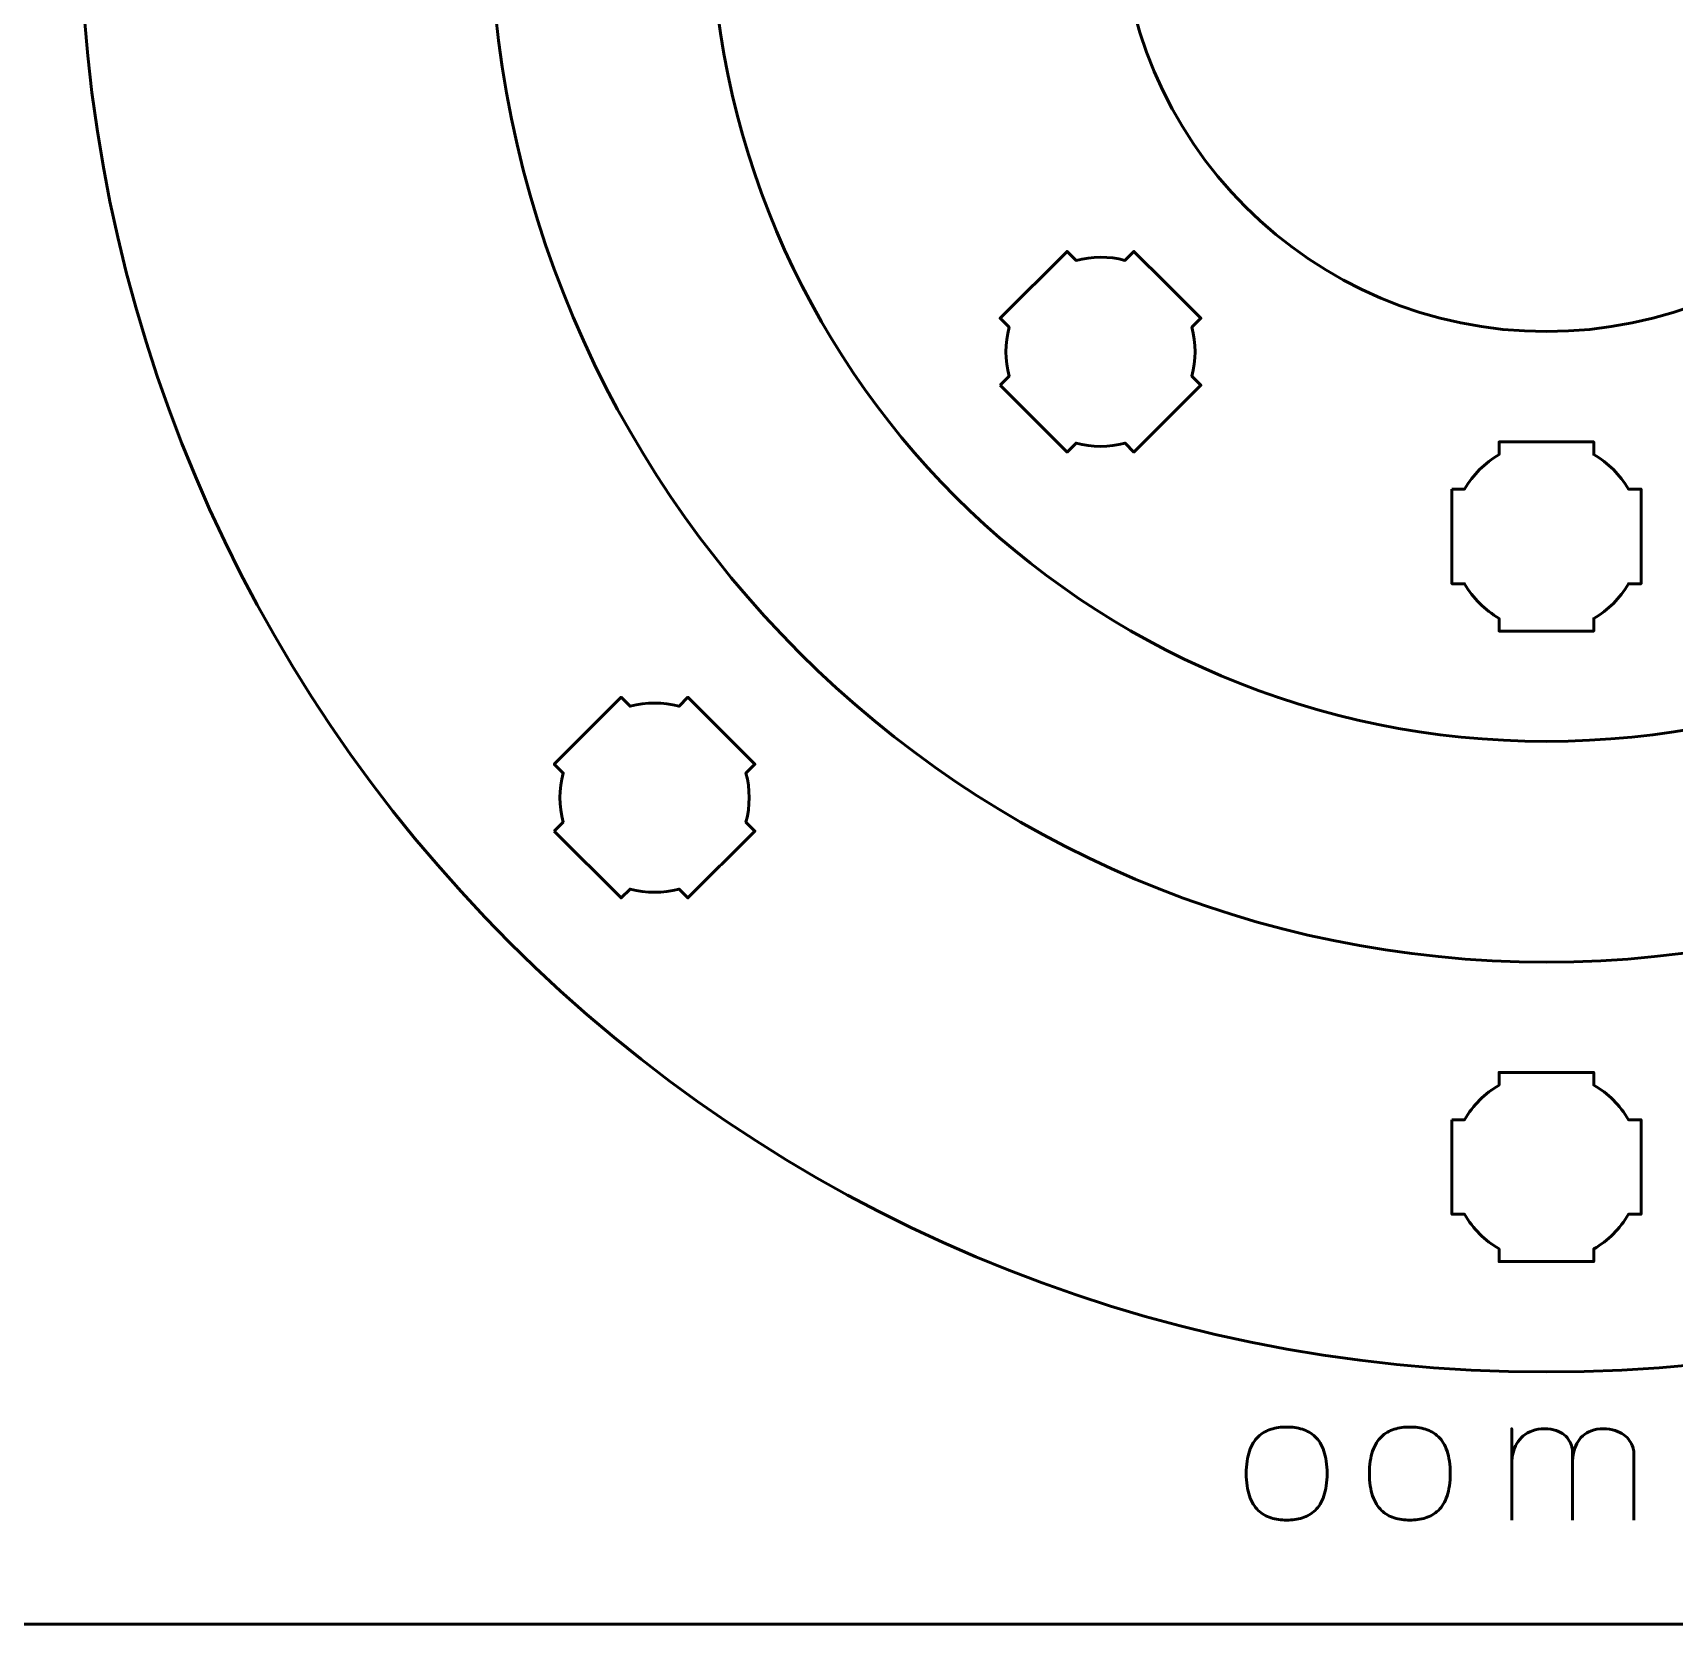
# Model space of a CAD drawing. Header units: centimetres. Extents: x -21 to 0, y -29.7 to 0.
# Drawn here: x -10.5 to -5.3, y -29.7 to -24.65 of the extents above; entities that cross this region are included whole.
import ezdxf

# ---------------------------------------------------------------- set-up
doc = ezdxf.new("R2010")
doc.units = ezdxf.units.CM
doc.header["$MEASUREMENT"] = 0
doc.layers.add('Layer 1', color=7, linetype='Continuous')

msp = doc.modelspace()

# ---------------------------------------------------------------- linework, layer by layer
at = {"layer": 'Layer 1', "color": 3, "lineweight": 53}
for major_axis in [(0, 4.65), (0, 3.35), (0, 2.65), (0, 1.35)]:
    msp.add_ellipse((-5.7, -24.25), major_axis=major_axis, ratio=1, dxfattribs=at)
at = {"layer": 'Layer 1', "color": 1, "lineweight": 53}
msp.add_open_spline([(-21.00003, -29.19995), (-21.00003, -29.19995), (-21.00003, -9.49992), (-21.00003, -9.49992), (-21.00003, -9.49992), (-21.00003, -9.41709), (-20.93286, -9.34992), (-20.85003, -9.34992), (-20.85003, -9.34992), (-20.7672, -9.34992), (-20.70003, -9.28275), (-20.70003, -9.19992), (-20.70003, -9.19992), (-20.70003, -9.11709), (-20.7672, -9.04992), (-20.85003, -9.04992), (-20.85003, -9.04992), (-20.93286, -9.04992), (-21.00003, -8.98275), (-21.00003, -8.89992), (-21.00003, -8.89992), (-21.00003, -8.81709), (-20.93286, -8.74992), (-20.85003, -8.74992), (-20.85003, -8.74992), (-20.7672, -8.74992), (-20.70003, -8.68275), (-20.70003, -8.59992), (-20.70003, -8.59992), (-20.70003, -8.51709), (-20.7672, -8.44992), (-20.85003, -8.44992), (-20.85003, -8.44992), (-20.93286, -8.44992), (-21.00003, -8.38275), (-21.00003, -8.29992), (-21.00003, -8.29992), (-21.00003, -8.21709), (-20.93286, -8.14992), (-20.85003, -8.14992), (-20.85003, -8.14992), (-20.7672, -8.14992), (-20.70003, -8.08275), (-20.70003, -7.99992), (-20.70003, -7.99992), (-20.70003, -7.91709), (-20.7672, -7.84992), (-20.85003, -7.84992), (-20.85003, -7.84992), (-20.93286, -7.84992), (-21.00003, -7.78275), (-21.00003, -7.69992), (-21.00003, -7.69992), (-21.00003, -7.61709), (-20.93286, -7.54992), (-20.85003, -7.54992), (-20.85003, -7.54992), (-20.7672, -7.54992), (-20.70003, -7.48275), (-20.70003, -7.39992), (-20.70003, -7.39992), (-20.70003, -7.31709), (-20.7672, -7.24992), (-20.85003, -7.24992), (-20.85003, -7.24992), (-20.93286, -7.24992), (-21.00003, -7.18275), (-21.00003, -7.09992), (-21.00003, -7.09992), (-21.00003, -7.01709), (-20.93286, -6.94992), (-20.85003, -6.94992), (-20.85003, -6.94992), (-20.7672, -6.94992), (-20.70003, -6.88275), (-20.70003, -6.79992), (-20.70003, -6.79992), (-20.70003, -6.71709), (-20.7672, -6.64992), (-20.85003, -6.64992), (-20.85003, -6.64992), (-20.93286, -6.64992), (-21.00003, -6.58275), (-21.00003, -6.49992), (-21.00003, -6.49992), (-21.00003, -6.41709), (-20.93286, -6.34992), (-20.85003, -6.34992), (-20.85003, -6.34992), (-20.7672, -6.34992), (-20.70003, -6.28275), (-20.70003, -6.19992), (-20.70003, -6.19992), (-20.70003, -6.11709), (-20.7672, -6.04992), (-20.85003, -6.04992), (-20.85003, -6.04992), (-20.93286, -6.04992), (-21.00003, -5.98275), (-21.00003, -5.89992), (-21.00003, -5.89992), (-21.00003, -5.81709), (-20.93286, -5.74992), (-20.85003, -5.74992), (-20.85003, -5.74992), (-20.7672, -5.74992), (-20.70003, -5.68275), (-20.70003, -5.59992), (-20.70003, -5.59992), (-20.70003, -5.51709), (-20.7672, -5.44992), (-20.85003, -5.44992), (-20.85003, -5.44992), (-20.93286, -5.44992), (-21.00003, -5.38275), (-21.00003, -5.29992), (-21.00003, -5.29992), (-21.00003, -5.21709), (-20.93286, -5.14992), (-20.85003, -5.14992), (-20.85003, -5.14992), (-20.7672, -5.14992), (-20.70003, -5.08275), (-20.70003, -4.99992), (-20.70003, -4.99992), (-20.70003, -4.91709), (-20.7672, -4.84992), (-20.85003, -4.84992), (-20.85003, -4.84992), (-20.93286, -4.84992), (-21.00003, -4.78275), (-21.00003, -4.69992), (-21.00003, -4.69992), (-21.00003, -4.61709), (-20.93286, -4.54992), (-20.85003, -4.54992), (-20.85003, -4.54992), (-20.7672, -4.54992), (-20.70003, -4.48275), (-20.70003, -4.39992), (-20.70003, -4.39992), (-20.70003, -4.31709), (-20.7672, -4.24992), (-20.85003, -4.24992), (-20.85003, -4.24992), (-20.93286, -4.24992), (-21.00003, -4.18275), (-21.00003, -4.09992), (-21.00003, -4.09992), (-21.00003, -4.01709), (-20.93286, -3.94992), (-20.85003, -3.94992), (-20.85003, -3.94992), (-20.7672, -3.94992), (-20.70003, -3.88275), (-20.70003, -3.79992), (-20.70003, -3.79992), (-20.70003, -3.71709), (-20.7672, -3.64992), (-20.85003, -3.64992), (-20.85003, -3.64992), (-20.93286, -3.64992), (-21.00003, -3.58275), (-21.00003, -3.49992), (-21.00003, -3.49992), (-21.00003, -3.41709), (-20.93286, -3.34992), (-20.85003, -3.34992), (-20.85003, -3.34992), (-20.7672, -3.34992), (-20.70003, -3.28275), (-20.70003, -3.19992), (-20.70003, -3.19992), (-20.70003, -3.11709), (-20.7672, -3.04992), (-20.85003, -3.04992), (-20.85003, -3.04992), (-20.93286, -3.04992), (-21.00003, -2.98275), (-21.00003, -2.89992), (-21.00003, -2.89992), (-21.00003, -2.81709), (-20.93286, -2.74992), (-20.85003, -2.74992), (-20.85003, -2.74992), (-20.7672, -2.74992), (-20.70003, -2.68275), (-20.70003, -2.59992), (-20.70003, -2.59992), (-20.70003, -2.51709), (-20.7672, -2.44992), (-20.85003, -2.44992), (-20.85003, -2.44992), (-20.93286, -2.44992), (-21.00003, -2.38275), (-21.00003, -2.29992), (-21.00003, -2.29992), (-21.00003, -2.21709), (-20.93286, -2.14992), (-20.85003, -2.14992), (-20.85003, -2.14992), (-20.7672, -2.14992), (-20.70003, -2.08275), (-20.70003, -1.99992), (-20.70003, -1.99992), (-20.70003, -1.91709), (-20.7672, -1.84992), (-20.85003, -1.84992), (-20.85003, -1.84992), (-20.93286, -1.84992), (-21.00003, -1.78275), (-21.00003, -1.69992), (-21.00003, -1.69992), (-21.00003, -1.61709), (-20.93286, -1.54992), (-20.85003, -1.54992), (-20.85003, -1.54992), (-20.7672, -1.54992), (-20.70003, -1.48275), (-20.70003, -1.39992), (-20.70003, -1.39992), (-20.70003, -1.31709), (-20.7672, -1.24992), (-20.85003, -1.24992), (-20.85003, -1.24992), (-20.93286, -1.24992), (-21.00003, -1.18275), (-21.00003, -1.09992), (-21.00003, -1.09992), (-21.00003, -1.09992), (-21.00003, -0.49992), (-21.00003, -0.49992), (-21.00003, -0.49992), (-21.00003, -0.22295), (-20.77694, 0.00004), (-20.49994, 0.00004), (-20.49994, 0.00004), (-20.49994, 0.00004), (-0.50008, 0.00004), (-0.50008, 0.00004), (-0.50008, 0.00004), (-0.22294, 0.00004), (0.00002, -0.22295), (0.00002, -0.49992), (0.00002, -0.49992), (0.00002, -0.49992), (0.00002, -29.19995), (0.00002, -29.19995), (0.00002, -29.19995), (0.00002, -29.47695), (-0.22294, -29.70004), (-0.50008, -29.70004), (-0.50008, -29.70004), (-0.50008, -29.70004), (-20.49994, -29.70004), (-20.49994, -29.70004), (-20.49994, -29.70004), (-20.77694, -29.70004), (-21.00003, -29.47695), (-21.00003, -29.19995)], degree=3, knots=[0, 0, 0, 0, 0.0153846, 0.0153846, 0.0153846, 0.0153846, 0.0307692, 0.0307692, 0.0307692, 0.0307692, 0.0461538, 0.0461538, 0.0461538, 0.0461538, 0.0615385, 0.0615385, 0.0615385, 0.0615385, 0.0769231, 0.0769231, 0.0769231, 0.0769231, 0.0923077, 0.0923077, 0.0923077, 0.0923077, 0.1076923, 0.1076923, 0.1076923, 0.1076923, 0.1230769, 0.1230769, 0.1230769, 0.1230769, 0.1384615, 0.1384615, 0.1384615, 0.1384615, 0.1538462, 0.1538462, 0.1538462, 0.1538462, 0.1692308, 0.1692308, 0.1692308, 0.1692308, 0.1846154, 0.1846154, 0.1846154, 0.1846154, 0.2, 0.2, 0.2, 0.2, 0.2153846, 0.2153846, 0.2153846, 0.2153846, 0.2307692, 0.2307692, 0.2307692, 0.2307692, 0.2461538, 0.2461538, 0.2461538, 0.2461538, 0.2615385, 0.2615385, 0.2615385, 0.2615385, 0.2769231, 0.2769231, 0.2769231, 0.2769231, 0.2923077, 0.2923077, 0.2923077, 0.2923077, 0.3076923, 0.3076923, 0.3076923, 0.3076923, 0.3230769, 0.3230769, 0.3230769, 0.3230769, 0.3384615, 0.3384615, 0.3384615, 0.3384615, 0.3538462, 0.3538462, 0.3538462, 0.3538462, 0.3692308, 0.3692308, 0.3692308, 0.3692308, 0.3846154, 0.3846154, 0.3846154, 0.3846154, 0.4, 0.4, 0.4, 0.4, 0.4153846, 0.4153846, 0.4153846, 0.4153846, 0.4307692, 0.4307692, 0.4307692, 0.4307692, 0.4461538, 0.4461538, 0.4461538, 0.4461538, 0.4615385, 0.4615385, 0.4615385, 0.4615385, 0.4769231, 0.4769231, 0.4769231, 0.4769231, 0.4923077, 0.4923077, 0.4923077, 0.4923077, 0.5076923, 0.5076923, 0.5076923, 0.5076923, 0.5230769, 0.5230769, 0.5230769, 0.5230769, 0.5384615, 0.5384615, 0.5384615, 0.5384615, 0.5538462, 0.5538462, 0.5538462, 0.5538462, 0.5692308, 0.5692308, 0.5692308, 0.5692308, 0.5846154, 0.5846154, 0.5846154, 0.5846154, 0.6, 0.6, 0.6, 0.6, 0.6153846, 0.6153846, 0.6153846, 0.6153846, 0.6307692, 0.6307692, 0.6307692, 0.6307692, 0.6461538, 0.6461538, 0.6461538, 0.6461538, 0.6615385, 0.6615385, 0.6615385, 0.6615385, 0.6769231, 0.6769231, 0.6769231, 0.6769231, 0.6923077, 0.6923077, 0.6923077, 0.6923077, 0.7076923, 0.7076923, 0.7076923, 0.7076923, 0.7230769, 0.7230769, 0.7230769, 0.7230769, 0.7384615, 0.7384615, 0.7384615, 0.7384615, 0.7538462, 0.7538462, 0.7538462, 0.7538462, 0.7692308, 0.7692308, 0.7692308, 0.7692308, 0.7846154, 0.7846154, 0.7846154, 0.7846154, 0.8, 0.8, 0.8, 0.8, 0.8153846, 0.8153846, 0.8153846, 0.8153846, 0.8307692, 0.8307692, 0.8307692, 0.8307692, 0.8461538, 0.8461538, 0.8461538, 0.8461538, 0.8615385, 0.8615385, 0.8615385, 0.8615385, 0.8769231, 0.8769231, 0.8769231, 0.8769231, 0.8923077, 0.8923077, 0.8923077, 0.8923077, 0.9076923, 0.9076923, 0.9076923, 0.9076923, 0.9230769, 0.9230769, 0.9230769, 0.9230769, 0.9384615, 0.9384615, 0.9384615, 0.9384615, 0.9538462, 0.9538462, 0.9538462, 0.9538462, 0.9692308, 0.9692308, 0.9692308, 0.9692308, 0.9846154, 0.9846154, 0.9846154, 0.9846154, 1, 1, 1, 1], dxfattribs=at)
at = {"layer": 'Layer 1', "lineweight": 53}
for points in [[(-7.43243, -25.77021), (-7.43243, -25.77021), (-7.40401, -25.74179), (-7.40401, -25.74179), (-7.40401, -25.74179), (-7.41757, -25.69098), (-7.41755, -25.63732), (-7.40399, -25.58652), (-7.40399, -25.58652), (-7.40399, -25.58652), (-7.43243, -25.55808), (-7.43243, -25.55808), (-7.43243, -25.55808), (-7.43243, -25.55808), (-7.2203, -25.34595), (-7.2203, -25.34595), (-7.2203, -25.34595), (-7.2203, -25.34595), (-7.19188, -25.37437), (-7.19188, -25.37437), (-7.19188, -25.37437), (-7.14107, -25.36079), (-7.08737, -25.36076), (-7.03654, -25.37432), (-7.03654, -25.37432), (-7.03654, -25.37432), (-7.00817, -25.34595), (-7.00817, -25.34595), (-7.00817, -25.34595), (-7.00817, -25.34595), (-6.90534, -25.44878), (-6.90534, -25.44878), (-6.90534, -25.44878), (-6.90534, -25.44878), (-6.90201, -25.45202), (-6.90201, -25.45202), (-6.90201, -25.45202), (-6.90201, -25.45202), (-6.89877, -25.45534), (-6.89877, -25.45534), (-6.89877, -25.45534), (-6.89877, -25.45534), (-6.79604, -25.55808), (-6.79604, -25.55808), (-6.79604, -25.55808), (-6.79604, -25.55808), (-6.82437, -25.58641), (-6.82437, -25.58641), (-6.82437, -25.58641), (-6.81078, -25.63727), (-6.81077, -25.69102), (-6.82436, -25.74189), (-6.82436, -25.74189), (-6.82436, -25.74189), (-6.79604, -25.77021), (-6.79604, -25.77021), (-6.79604, -25.77021), (-6.79604, -25.77021), (-6.89735, -25.87153), (-6.89735, -25.87153), (-6.89735, -25.87153), (-6.89735, -25.87153), (-6.90201, -25.8763), (-6.90201, -25.8763), (-6.90201, -25.8763), (-6.90201, -25.8763), (-6.90679, -25.88097), (-6.90679, -25.88097), (-6.90679, -25.88097), (-6.90679, -25.88097), (-7.00817, -25.98234), (-7.00817, -25.98234), (-7.00817, -25.98234), (-7.00817, -25.98234), (-7.03652, -25.95399), (-7.03652, -25.95399), (-7.03652, -25.95399), (-7.08736, -25.96755), (-7.14108, -25.96754), (-7.19191, -25.95395), (-7.19191, -25.95395), (-7.19191, -25.95395), (-7.2203, -25.98234), (-7.2203, -25.98234), (-7.2203, -25.98234), (-7.2203, -25.98234), (-7.43243, -25.77021), (-7.43243, -25.77021)], [(-6, -26.0999), (-6, -26.0999), (-5.9598, -26.0999), (-5.9598, -26.0999), (-5.9598, -26.0999), (-5.93347, -26.05438), (-5.89551, -26.01645), (-5.85, -25.99012), (-5.85, -25.99012), (-5.85, -25.99012), (-5.85, -25.9499), (-5.85, -25.9499), (-5.85, -25.9499), (-5.85, -25.9499), (-5.55, -25.9499), (-5.55, -25.9499), (-5.55, -25.9499), (-5.55, -25.9499), (-5.55, -25.99009), (-5.55, -25.99009), (-5.55, -25.99009), (-5.50447, -26.01642), (-5.46648, -26.05437), (-5.44012, -26.0999), (-5.44012, -26.0999), (-5.44012, -26.0999), (-5.4, -26.0999), (-5.4, -26.0999), (-5.4, -26.0999), (-5.4, -26.0999), (-5.4, -26.24532), (-5.4, -26.24532), (-5.4, -26.24532), (-5.4, -26.24532), (-5.39994, -26.24997), (-5.39994, -26.24997), (-5.39994, -26.24997), (-5.39994, -26.24997), (-5.4, -26.25461), (-5.4, -26.25461), (-5.4, -26.25461), (-5.4, -26.25461), (-5.4, -26.3999), (-5.4, -26.3999), (-5.4, -26.3999), (-5.4, -26.3999), (-5.44007, -26.3999), (-5.44007, -26.3999), (-5.44007, -26.3999), (-5.46642, -26.44547), (-5.50442, -26.48348), (-5.55, -26.50984), (-5.55, -26.50984), (-5.55, -26.50984), (-5.55, -26.5499), (-5.55, -26.5499), (-5.55, -26.5499), (-5.55, -26.5499), (-5.69328, -26.5499), (-5.69328, -26.5499), (-5.69328, -26.5499), (-5.69328, -26.5499), (-5.69995, -26.54998), (-5.69995, -26.54998), (-5.69995, -26.54998), (-5.69995, -26.54998), (-5.70663, -26.5499), (-5.70663, -26.5499), (-5.70663, -26.5499), (-5.70663, -26.5499), (-5.85, -26.5499), (-5.85, -26.5499), (-5.85, -26.5499), (-5.85, -26.5499), (-5.85, -26.5098), (-5.85, -26.5098), (-5.85, -26.5098), (-5.89554, -26.48344), (-5.93352, -26.44545), (-5.95985, -26.3999), (-5.95985, -26.3999), (-5.95985, -26.3999), (-6, -26.3999), (-6, -26.3999), (-6, -26.3999), (-6, -26.3999), (-6, -26.0999), (-6, -26.0999)], [(-8.84664, -27.18443), (-8.84664, -27.18443), (-8.81822, -27.156), (-8.81822, -27.156), (-8.81822, -27.156), (-8.83179, -27.10519), (-8.83177, -27.05153), (-8.8182, -27.00073), (-8.8182, -27.00073), (-8.8182, -27.00073), (-8.84664, -26.97229), (-8.84664, -26.97229), (-8.84664, -26.97229), (-8.84664, -26.97229), (-8.63451, -26.76016), (-8.63451, -26.76016), (-8.63451, -26.76016), (-8.63451, -26.76016), (-8.60609, -26.78858), (-8.60609, -26.78858), (-8.60609, -26.78858), (-8.55528, -26.775), (-8.50158, -26.77498), (-8.45075, -26.78853), (-8.45075, -26.78853), (-8.45075, -26.78853), (-8.42238, -26.76016), (-8.42238, -26.76016), (-8.42238, -26.76016), (-8.42238, -26.76016), (-8.31955, -26.86299), (-8.31955, -26.86299), (-8.31955, -26.86299), (-8.31955, -26.86299), (-8.31622, -26.86624), (-8.31622, -26.86624), (-8.31622, -26.86624), (-8.31622, -26.86624), (-8.31298, -26.86956), (-8.31298, -26.86956), (-8.31298, -26.86956), (-8.31298, -26.86956), (-8.21025, -26.97229), (-8.21025, -26.97229), (-8.21025, -26.97229), (-8.21025, -26.97229), (-8.23858, -27.00063), (-8.23858, -27.00063), (-8.23858, -27.00063), (-8.22499, -27.05148), (-8.22498, -27.10523), (-8.23858, -27.1561), (-8.23858, -27.1561), (-8.23858, -27.1561), (-8.21025, -27.18443), (-8.21025, -27.18443), (-8.21025, -27.18443), (-8.21025, -27.18443), (-8.31156, -27.28574), (-8.31156, -27.28574), (-8.31156, -27.28574), (-8.31156, -27.28574), (-8.31622, -27.29051), (-8.31622, -27.29051), (-8.31622, -27.29051), (-8.31622, -27.29051), (-8.321, -27.29518), (-8.321, -27.29518), (-8.321, -27.29518), (-8.321, -27.29518), (-8.42238, -27.39656), (-8.42238, -27.39656), (-8.42238, -27.39656), (-8.42238, -27.39656), (-8.45074, -27.3682), (-8.45074, -27.3682), (-8.45074, -27.3682), (-8.50158, -27.38177), (-8.5553, -27.38176), (-8.60612, -27.36817), (-8.60612, -27.36817), (-8.60612, -27.36817), (-8.63451, -27.39656), (-8.63451, -27.39656), (-8.63451, -27.39656), (-8.63451, -27.39656), (-8.84664, -27.18443), (-8.84664, -27.18443)], [(-6, -28.0999), (-6, -28.0999), (-5.9598, -28.0999), (-5.9598, -28.0999), (-5.9598, -28.0999), (-5.93347, -28.05438), (-5.89551, -28.01645), (-5.85, -27.99012), (-5.85, -27.99012), (-5.85, -27.99012), (-5.85, -27.9499), (-5.85, -27.9499), (-5.85, -27.9499), (-5.85, -27.9499), (-5.55, -27.9499), (-5.55, -27.9499), (-5.55, -27.9499), (-5.55, -27.9499), (-5.55, -27.99009), (-5.55, -27.99009), (-5.55, -27.99009), (-5.50447, -28.01642), (-5.46648, -28.05437), (-5.44012, -28.0999), (-5.44012, -28.0999), (-5.44012, -28.0999), (-5.4, -28.0999), (-5.4, -28.0999), (-5.4, -28.0999), (-5.4, -28.0999), (-5.4, -28.24532), (-5.4, -28.24532), (-5.4, -28.24532), (-5.4, -28.24532), (-5.39994, -28.24997), (-5.39994, -28.24997), (-5.39994, -28.24997), (-5.39994, -28.24997), (-5.4, -28.25461), (-5.4, -28.25461), (-5.4, -28.25461), (-5.4, -28.25461), (-5.4, -28.3999), (-5.4, -28.3999), (-5.4, -28.3999), (-5.4, -28.3999), (-5.44007, -28.3999), (-5.44007, -28.3999), (-5.44007, -28.3999), (-5.46642, -28.44547), (-5.50442, -28.48348), (-5.55, -28.50984), (-5.55, -28.50984), (-5.55, -28.50984), (-5.55, -28.5499), (-5.55, -28.5499), (-5.55, -28.5499), (-5.55, -28.5499), (-5.69328, -28.5499), (-5.69328, -28.5499), (-5.69328, -28.5499), (-5.69328, -28.5499), (-5.69995, -28.54998), (-5.69995, -28.54998), (-5.69995, -28.54998), (-5.69995, -28.54998), (-5.70663, -28.5499), (-5.70663, -28.5499), (-5.70663, -28.5499), (-5.70663, -28.5499), (-5.85, -28.5499), (-5.85, -28.5499), (-5.85, -28.5499), (-5.85, -28.5499), (-5.85, -28.5098), (-5.85, -28.5098), (-5.85, -28.5098), (-5.89554, -28.48344), (-5.93352, -28.44545), (-5.95985, -28.3999), (-5.95985, -28.3999), (-5.95985, -28.3999), (-6, -28.3999), (-6, -28.3999), (-6, -28.3999), (-6, -28.3999), (-6, -28.0999), (-6, -28.0999)]]:
    msp.add_open_spline(points, degree=3, knots=[0, 0, 0, 0, 0.0454545, 0.0454545, 0.0454545, 0.0454545, 0.0909091, 0.0909091, 0.0909091, 0.0909091, 0.1363636, 0.1363636, 0.1363636, 0.1363636, 0.1818182, 0.1818182, 0.1818182, 0.1818182, 0.2272727, 0.2272727, 0.2272727, 0.2272727, 0.2727273, 0.2727273, 0.2727273, 0.2727273, 0.3181818, 0.3181818, 0.3181818, 0.3181818, 0.3636364, 0.3636364, 0.3636364, 0.3636364, 0.4090909, 0.4090909, 0.4090909, 0.4090909, 0.4545455, 0.4545455, 0.4545455, 0.4545455, 0.5, 0.5, 0.5, 0.5, 0.5454545, 0.5454545, 0.5454545, 0.5454545, 0.5909091, 0.5909091, 0.5909091, 0.5909091, 0.6363636, 0.6363636, 0.6363636, 0.6363636, 0.6818182, 0.6818182, 0.6818182, 0.6818182, 0.7272727, 0.7272727, 0.7272727, 0.7272727, 0.7727273, 0.7727273, 0.7727273, 0.7727273, 0.8181818, 0.8181818, 0.8181818, 0.8181818, 0.8636364, 0.8636364, 0.8636364, 0.8636364, 0.9090909, 0.9090909, 0.9090909, 0.9090909, 0.9545455, 0.9545455, 0.9545455, 0.9545455, 1, 1, 1, 1], dxfattribs=at)
at = {"layer": 'Layer 1', "color": 5, "lineweight": 53}
for points, knots in [([(-6.52385, -29.36992), (-6.50607, -29.37001), (-6.48952, -29.36776), (-6.47409, -29.36296), (-6.47409, -29.36296), (-6.45866, -29.35816), (-6.44502, -29.35016), (-6.43335, -29.33897), (-6.43335, -29.33897), (-6.42159, -29.32778), (-6.41247, -29.31263), (-6.40579, -29.29344), (-6.40579, -29.29344), (-6.39921, -29.27434), (-6.39582, -29.25054), (-6.39572, -29.22204), (-6.39572, -29.22204), (-6.39582, -29.19363), (-6.39921, -29.16992), (-6.40579, -29.15092), (-6.40579, -29.15092), (-6.41247, -29.13191), (-6.42159, -29.11677), (-6.43335, -29.10557), (-6.43335, -29.10557), (-6.44502, -29.09447), (-6.45866, -29.08648), (-6.47409, -29.08168), (-6.47409, -29.08168), (-6.48952, -29.07688), (-6.50607, -29.07462), (-6.52385, -29.07472), (-6.52385, -29.07472), (-6.54144, -29.07462), (-6.558, -29.07688), (-6.57343, -29.08168), (-6.57343, -29.08168), (-6.58886, -29.08648), (-6.6024, -29.09447), (-6.61416, -29.10557), (-6.61416, -29.10557), (-6.62592, -29.11677), (-6.63514, -29.13191), (-6.64182, -29.15092), (-6.64182, -29.15092), (-6.6485, -29.16992), (-6.65189, -29.19363), (-6.65198, -29.22204), (-6.65198, -29.22204), (-6.65189, -29.25054), (-6.6485, -29.27434), (-6.64182, -29.29344), (-6.64182, -29.29344), (-6.63514, -29.31263), (-6.62592, -29.32778), (-6.61416, -29.33897), (-6.61416, -29.33897), (-6.6024, -29.35016), (-6.58886, -29.35816), (-6.57343, -29.36296), (-6.57343, -29.36296), (-6.558, -29.36776), (-6.54144, -29.37001), (-6.52385, -29.36992)], [0, 0, 0, 0, 0.0625, 0.0625, 0.0625, 0.0625, 0.125, 0.125, 0.125, 0.125, 0.1875, 0.1875, 0.1875, 0.1875, 0.25, 0.25, 0.25, 0.25, 0.3125, 0.3125, 0.3125, 0.3125, 0.375, 0.375, 0.375, 0.375, 0.4375, 0.4375, 0.4375, 0.4375, 0.5, 0.5, 0.5, 0.5, 0.5625, 0.5625, 0.5625, 0.5625, 0.625, 0.625, 0.625, 0.625, 0.6875, 0.6875, 0.6875, 0.6875, 0.75, 0.75, 0.75, 0.75, 0.8125, 0.8125, 0.8125, 0.8125, 0.875, 0.875, 0.875, 0.875, 0.9375, 0.9375, 0.9375, 0.9375, 1, 1, 1, 1]), ([(-6.52385, -29.36992), (-6.50607, -29.37001), (-6.48952, -29.36776), (-6.47409, -29.36296), (-6.47409, -29.36296), (-6.45866, -29.35816), (-6.44502, -29.35016), (-6.43335, -29.33897), (-6.43335, -29.33897), (-6.42159, -29.32778), (-6.41247, -29.31263), (-6.40579, -29.29344), (-6.40579, -29.29344), (-6.39921, -29.27434), (-6.39582, -29.25054), (-6.39572, -29.22204), (-6.39572, -29.22204), (-6.39582, -29.19363), (-6.39921, -29.16992), (-6.40579, -29.15092), (-6.40579, -29.15092), (-6.41247, -29.13191), (-6.42159, -29.11677), (-6.43335, -29.10557), (-6.43335, -29.10557), (-6.44502, -29.09447), (-6.45866, -29.08648), (-6.47409, -29.08168), (-6.47409, -29.08168), (-6.48952, -29.07688), (-6.50607, -29.07462), (-6.52385, -29.07472), (-6.52385, -29.07472), (-6.54144, -29.07462), (-6.558, -29.07688), (-6.57343, -29.08168), (-6.57343, -29.08168), (-6.58886, -29.08648), (-6.6024, -29.09447), (-6.61416, -29.10557), (-6.61416, -29.10557), (-6.62592, -29.11677), (-6.63514, -29.13191), (-6.64182, -29.15092), (-6.64182, -29.15092), (-6.6485, -29.16992), (-6.65189, -29.19363), (-6.65198, -29.22204), (-6.65198, -29.22204), (-6.65189, -29.25054), (-6.6485, -29.27434), (-6.64182, -29.29344), (-6.64182, -29.29344), (-6.63514, -29.31263), (-6.62592, -29.32778), (-6.61416, -29.33897), (-6.61416, -29.33897), (-6.6024, -29.35016), (-6.58886, -29.35816), (-6.57343, -29.36296), (-6.57343, -29.36296), (-6.558, -29.36776), (-6.54144, -29.37001), (-6.52385, -29.36992)], [0, 0, 0, 0, 0.0625, 0.0625, 0.0625, 0.0625, 0.125, 0.125, 0.125, 0.125, 0.1875, 0.1875, 0.1875, 0.1875, 0.25, 0.25, 0.25, 0.25, 0.3125, 0.3125, 0.3125, 0.3125, 0.375, 0.375, 0.375, 0.375, 0.4375, 0.4375, 0.4375, 0.4375, 0.5, 0.5, 0.5, 0.5, 0.5625, 0.5625, 0.5625, 0.5625, 0.625, 0.625, 0.625, 0.625, 0.6875, 0.6875, 0.6875, 0.6875, 0.75, 0.75, 0.75, 0.75, 0.8125, 0.8125, 0.8125, 0.8125, 0.875, 0.875, 0.875, 0.875, 0.9375, 0.9375, 0.9375, 0.9375, 1, 1, 1, 1]), ([(-6.13326, -29.36992), (-6.11548, -29.37001), (-6.09893, -29.36776), (-6.0835, -29.36296), (-6.0835, -29.36296), (-6.06807, -29.35816), (-6.05443, -29.35016), (-6.04276, -29.33897), (-6.04276, -29.33897), (-6.031, -29.32778), (-6.02188, -29.31263), (-6.0152, -29.29344), (-6.0152, -29.29344), (-6.00862, -29.27434), (-6.00523, -29.25054), (-6.00513, -29.22204), (-6.00513, -29.22204), (-6.00523, -29.19363), (-6.00862, -29.16992), (-6.0152, -29.15092), (-6.0152, -29.15092), (-6.02188, -29.13191), (-6.031, -29.11677), (-6.04276, -29.10557), (-6.04276, -29.10557), (-6.05443, -29.09447), (-6.06807, -29.08648), (-6.0835, -29.08168), (-6.0835, -29.08168), (-6.09893, -29.07688), (-6.11548, -29.07462), (-6.13326, -29.07472), (-6.13326, -29.07472), (-6.15085, -29.07462), (-6.16741, -29.07688), (-6.18284, -29.08168), (-6.18284, -29.08168), (-6.19827, -29.08648), (-6.21181, -29.09447), (-6.22357, -29.10557), (-6.22357, -29.10557), (-6.23533, -29.11677), (-6.24455, -29.13191), (-6.25123, -29.15092), (-6.25123, -29.15092), (-6.25791, -29.16992), (-6.2613, -29.19363), (-6.26139, -29.22204), (-6.26139, -29.22204), (-6.2613, -29.25054), (-6.25791, -29.27434), (-6.25123, -29.29344), (-6.25123, -29.29344), (-6.24455, -29.31263), (-6.23533, -29.32778), (-6.22357, -29.33897), (-6.22357, -29.33897), (-6.21181, -29.35016), (-6.19827, -29.35816), (-6.18284, -29.36296), (-6.18284, -29.36296), (-6.16741, -29.36776), (-6.15085, -29.37001), (-6.13326, -29.36992)], [0, 0, 0, 0, 0.0625, 0.0625, 0.0625, 0.0625, 0.125, 0.125, 0.125, 0.125, 0.1875, 0.1875, 0.1875, 0.1875, 0.25, 0.25, 0.25, 0.25, 0.3125, 0.3125, 0.3125, 0.3125, 0.375, 0.375, 0.375, 0.375, 0.4375, 0.4375, 0.4375, 0.4375, 0.5, 0.5, 0.5, 0.5, 0.5625, 0.5625, 0.5625, 0.5625, 0.625, 0.625, 0.625, 0.625, 0.6875, 0.6875, 0.6875, 0.6875, 0.75, 0.75, 0.75, 0.75, 0.8125, 0.8125, 0.8125, 0.8125, 0.875, 0.875, 0.875, 0.875, 0.9375, 0.9375, 0.9375, 0.9375, 1, 1, 1, 1]), ([(-6.13326, -29.36992), (-6.11548, -29.37001), (-6.09893, -29.36776), (-6.0835, -29.36296), (-6.0835, -29.36296), (-6.06807, -29.35816), (-6.05443, -29.35016), (-6.04276, -29.33897), (-6.04276, -29.33897), (-6.031, -29.32778), (-6.02188, -29.31263), (-6.0152, -29.29344), (-6.0152, -29.29344), (-6.00862, -29.27434), (-6.00523, -29.25054), (-6.00513, -29.22204), (-6.00513, -29.22204), (-6.00523, -29.19363), (-6.00862, -29.16992), (-6.0152, -29.15092), (-6.0152, -29.15092), (-6.02188, -29.13191), (-6.031, -29.11677), (-6.04276, -29.10557), (-6.04276, -29.10557), (-6.05443, -29.09447), (-6.06807, -29.08648), (-6.0835, -29.08168), (-6.0835, -29.08168), (-6.09893, -29.07688), (-6.11548, -29.07462), (-6.13326, -29.07472), (-6.13326, -29.07472), (-6.15085, -29.07462), (-6.16741, -29.07688), (-6.18284, -29.08168), (-6.18284, -29.08168), (-6.19827, -29.08648), (-6.21181, -29.09447), (-6.22357, -29.10557), (-6.22357, -29.10557), (-6.23533, -29.11677), (-6.24455, -29.13191), (-6.25123, -29.15092), (-6.25123, -29.15092), (-6.25791, -29.16992), (-6.2613, -29.19363), (-6.26139, -29.22204), (-6.26139, -29.22204), (-6.2613, -29.25054), (-6.25791, -29.27434), (-6.25123, -29.29344), (-6.25123, -29.29344), (-6.24455, -29.31263), (-6.23533, -29.32778), (-6.22357, -29.33897), (-6.22357, -29.33897), (-6.21181, -29.35016), (-6.19827, -29.35816), (-6.18284, -29.36296), (-6.18284, -29.36296), (-6.16741, -29.36776), (-6.15085, -29.37001), (-6.13326, -29.36992)], [0, 0, 0, 0, 0.0625, 0.0625, 0.0625, 0.0625, 0.125, 0.125, 0.125, 0.125, 0.1875, 0.1875, 0.1875, 0.1875, 0.25, 0.25, 0.25, 0.25, 0.3125, 0.3125, 0.3125, 0.3125, 0.375, 0.375, 0.375, 0.375, 0.4375, 0.4375, 0.4375, 0.4375, 0.5, 0.5, 0.5, 0.5, 0.5625, 0.5625, 0.5625, 0.5625, 0.625, 0.625, 0.625, 0.625, 0.6875, 0.6875, 0.6875, 0.6875, 0.75, 0.75, 0.75, 0.75, 0.8125, 0.8125, 0.8125, 0.8125, 0.875, 0.875, 0.875, 0.875, 0.9375, 0.9375, 0.9375, 0.9375, 1, 1, 1, 1]), ([(-5.61737, -29.36992), (-5.61737, -29.36983), (-5.61737, -29.3671), (-5.61737, -29.36174), (-5.61737, -29.36174), (-5.61737, -29.35647), (-5.61737, -29.34922), (-5.61737, -29.3401), (-5.61737, -29.3401), (-5.61737, -29.33088), (-5.61737, -29.32053), (-5.61737, -29.30887), (-5.61737, -29.30887), (-5.61737, -29.2973), (-5.61737, -29.28516), (-5.61737, -29.27237), (-5.61737, -29.27237), (-5.61737, -29.25967), (-5.61737, -29.24715), (-5.61737, -29.23474), (-5.61737, -29.23474), (-5.61737, -29.22232), (-5.61737, -29.21065), (-5.61737, -29.19993), (-5.61737, -29.19993), (-5.61737, -29.18911), (-5.61737, -29.17989), (-5.61737, -29.17208), (-5.61737, -29.17208), (-5.61737, -29.16437), (-5.61737, -29.15882), (-5.61737, -29.15543), (-5.61737, -29.15543), (-5.61727, -29.15016), (-5.61812, -29.14424), (-5.61972, -29.13775), (-5.61972, -29.13775), (-5.62132, -29.13116), (-5.62405, -29.12458), (-5.6279, -29.11799), (-5.6279, -29.11799), (-5.63176, -29.11131), (-5.63712, -29.1052), (-5.6438, -29.09955), (-5.6438, -29.09955), (-5.65057, -29.09391), (-5.65904, -29.08939), (-5.6692, -29.08591), (-5.6692, -29.08591), (-5.67946, -29.08243), (-5.69168, -29.08055), (-5.70598, -29.08036), (-5.70598, -29.08036), (-5.72028, -29.08036), (-5.73308, -29.08234), (-5.74427, -29.08629), (-5.74427, -29.08629), (-5.75556, -29.09033), (-5.76525, -29.09588), (-5.77353, -29.10294), (-5.77353, -29.10294), (-5.78171, -29.11), (-5.78858, -29.11809), (-5.79394, -29.1273), (-5.79394, -29.1273), (-5.7993, -29.13643), (-5.80326, -29.14612), (-5.80589, -29.15647), (-5.80589, -29.15647), (-5.80852, -29.16672), (-5.80984, -29.17716), (-5.80984, -29.18761), (-5.80984, -29.18761), (-5.80984, -29.17716), (-5.80852, -29.16672), (-5.80589, -29.15647), (-5.80589, -29.15647), (-5.80326, -29.14612), (-5.7993, -29.13643), (-5.79394, -29.1273), (-5.79394, -29.1273), (-5.78858, -29.11809), (-5.78171, -29.11), (-5.77353, -29.10294), (-5.77353, -29.10294), (-5.76525, -29.09588), (-5.75556, -29.09033), (-5.74427, -29.08629), (-5.74427, -29.08629), (-5.73308, -29.08234), (-5.72028, -29.08036), (-5.70598, -29.08036), (-5.70598, -29.08036), (-5.69168, -29.08055), (-5.67946, -29.08243), (-5.6692, -29.08591), (-5.6692, -29.08591), (-5.65904, -29.08939), (-5.65057, -29.09391), (-5.6438, -29.09955), (-5.6438, -29.09955), (-5.63712, -29.1052), (-5.63176, -29.11131), (-5.6279, -29.11799), (-5.6279, -29.11799), (-5.62405, -29.12458), (-5.62132, -29.13116), (-5.61972, -29.13775), (-5.61972, -29.13775), (-5.61812, -29.14424), (-5.61727, -29.15016), (-5.61737, -29.15543), (-5.61737, -29.15543), (-5.61737, -29.15882), (-5.61737, -29.16437), (-5.61737, -29.17208), (-5.61737, -29.17208), (-5.61737, -29.17989), (-5.61737, -29.18911), (-5.61737, -29.19993), (-5.61737, -29.19993), (-5.61737, -29.21065), (-5.61737, -29.22232), (-5.61737, -29.23474), (-5.61737, -29.23474), (-5.61737, -29.24715), (-5.61737, -29.25967), (-5.61737, -29.27237), (-5.61737, -29.27237), (-5.61737, -29.28516), (-5.61737, -29.2973), (-5.61737, -29.30887), (-5.61737, -29.30887), (-5.61737, -29.32053), (-5.61737, -29.33088), (-5.61737, -29.3401), (-5.61737, -29.3401), (-5.61737, -29.34922), (-5.61737, -29.35647), (-5.61737, -29.36174), (-5.61737, -29.36174), (-5.61737, -29.3671), (-5.61737, -29.36983), (-5.61737, -29.36992)], [0, 0, 0, 0, 0.0277778, 0.0277778, 0.0277778, 0.0277778, 0.0555556, 0.0555556, 0.0555556, 0.0555556, 0.0833333, 0.0833333, 0.0833333, 0.0833333, 0.1111111, 0.1111111, 0.1111111, 0.1111111, 0.1388889, 0.1388889, 0.1388889, 0.1388889, 0.1666667, 0.1666667, 0.1666667, 0.1666667, 0.1944444, 0.1944444, 0.1944444, 0.1944444, 0.2222222, 0.2222222, 0.2222222, 0.2222222, 0.25, 0.25, 0.25, 0.25, 0.2777778, 0.2777778, 0.2777778, 0.2777778, 0.3055556, 0.3055556, 0.3055556, 0.3055556, 0.3333333, 0.3333333, 0.3333333, 0.3333333, 0.3611111, 0.3611111, 0.3611111, 0.3611111, 0.3888889, 0.3888889, 0.3888889, 0.3888889, 0.4166667, 0.4166667, 0.4166667, 0.4166667, 0.4444444, 0.4444444, 0.4444444, 0.4444444, 0.4722222, 0.4722222, 0.4722222, 0.4722222, 0.5, 0.5, 0.5, 0.5, 0.5277778, 0.5277778, 0.5277778, 0.5277778, 0.5555556, 0.5555556, 0.5555556, 0.5555556, 0.5833333, 0.5833333, 0.5833333, 0.5833333, 0.6111111, 0.6111111, 0.6111111, 0.6111111, 0.6388889, 0.6388889, 0.6388889, 0.6388889, 0.6666667, 0.6666667, 0.6666667, 0.6666667, 0.6944444, 0.6944444, 0.6944444, 0.6944444, 0.7222222, 0.7222222, 0.7222222, 0.7222222, 0.75, 0.75, 0.75, 0.75, 0.7777778, 0.7777778, 0.7777778, 0.7777778, 0.8055556, 0.8055556, 0.8055556, 0.8055556, 0.8333333, 0.8333333, 0.8333333, 0.8333333, 0.8611111, 0.8611111, 0.8611111, 0.8611111, 0.8888889, 0.8888889, 0.8888889, 0.8888889, 0.9166667, 0.9166667, 0.9166667, 0.9166667, 0.9444444, 0.9444444, 0.9444444, 0.9444444, 0.9722222, 0.9722222, 0.9722222, 0.9722222, 1, 1, 1, 1]), ([(-5.80984, -29.36992), (-5.80984, -29.36992), (-5.80984, -29.08036), (-5.80984, -29.08036), (-5.80984, -29.08036), (-5.80984, -29.08036), (-5.80984, -29.36992), (-5.80984, -29.36992)], [0, 0, 0, 0, 0.5, 0.5, 0.5, 0.5, 1, 1, 1, 1]), ([(-5.4232, -29.36992), (-5.4232, -29.36983), (-5.4232, -29.3671), (-5.4232, -29.36174), (-5.4232, -29.36174), (-5.4232, -29.35647), (-5.4232, -29.34922), (-5.4232, -29.3401), (-5.4232, -29.3401), (-5.4232, -29.33088), (-5.4232, -29.32053), (-5.4232, -29.30887), (-5.4232, -29.30887), (-5.4232, -29.2973), (-5.4232, -29.28516), (-5.4232, -29.27237), (-5.4232, -29.27237), (-5.4232, -29.25967), (-5.4232, -29.24715), (-5.4232, -29.23474), (-5.4232, -29.23474), (-5.4232, -29.22232), (-5.4232, -29.21065), (-5.4232, -29.19993), (-5.4232, -29.19993), (-5.4232, -29.18911), (-5.4232, -29.17989), (-5.4232, -29.17208), (-5.4232, -29.17208), (-5.4232, -29.16437), (-5.4232, -29.15882), (-5.4232, -29.15543), (-5.4232, -29.15543), (-5.4232, -29.15016), (-5.42423, -29.14424), (-5.4264, -29.13775), (-5.4264, -29.13775), (-5.42847, -29.13116), (-5.43185, -29.12458), (-5.43656, -29.11799), (-5.43656, -29.11799), (-5.44117, -29.11131), (-5.44728, -29.1052), (-5.45481, -29.09955), (-5.45481, -29.09955), (-5.46233, -29.09391), (-5.47146, -29.08939), (-5.48218, -29.08591), (-5.48218, -29.08591), (-5.49291, -29.08243), (-5.50542, -29.08055), (-5.51972, -29.08036), (-5.51972, -29.08036), (-5.53402, -29.08036), (-5.54662, -29.08234), (-5.55744, -29.08629), (-5.55744, -29.08629), (-5.56817, -29.09033), (-5.57739, -29.09588), (-5.5851, -29.10294), (-5.5851, -29.10294), (-5.59272, -29.11), (-5.59883, -29.11809), (-5.60363, -29.1273), (-5.60363, -29.1273), (-5.60843, -29.13643), (-5.61191, -29.14612), (-5.61407, -29.15647), (-5.61407, -29.15647), (-5.61633, -29.16672), (-5.61737, -29.17716), (-5.61737, -29.18761), (-5.61737, -29.18761), (-5.61737, -29.17716), (-5.61633, -29.16672), (-5.61407, -29.15647), (-5.61407, -29.15647), (-5.61191, -29.14612), (-5.60843, -29.13643), (-5.60363, -29.1273), (-5.60363, -29.1273), (-5.59883, -29.11809), (-5.59272, -29.11), (-5.5851, -29.10294), (-5.5851, -29.10294), (-5.57739, -29.09588), (-5.56817, -29.09033), (-5.55744, -29.08629), (-5.55744, -29.08629), (-5.54662, -29.08234), (-5.53402, -29.08036), (-5.51972, -29.08036), (-5.51972, -29.08036), (-5.50542, -29.08055), (-5.49291, -29.08243), (-5.48218, -29.08591), (-5.48218, -29.08591), (-5.47146, -29.08939), (-5.46233, -29.09391), (-5.45481, -29.09955), (-5.45481, -29.09955), (-5.44728, -29.1052), (-5.44117, -29.11131), (-5.43656, -29.11799), (-5.43656, -29.11799), (-5.43185, -29.12458), (-5.42847, -29.13116), (-5.4264, -29.13775), (-5.4264, -29.13775), (-5.42423, -29.14424), (-5.4232, -29.15016), (-5.4232, -29.15543), (-5.4232, -29.15543), (-5.4232, -29.15882), (-5.4232, -29.16437), (-5.4232, -29.17208), (-5.4232, -29.17208), (-5.4232, -29.17989), (-5.4232, -29.18911), (-5.4232, -29.19993), (-5.4232, -29.19993), (-5.4232, -29.21065), (-5.4232, -29.22232), (-5.4232, -29.23474), (-5.4232, -29.23474), (-5.4232, -29.24715), (-5.4232, -29.25967), (-5.4232, -29.27237), (-5.4232, -29.27237), (-5.4232, -29.28516), (-5.4232, -29.2973), (-5.4232, -29.30887), (-5.4232, -29.30887), (-5.4232, -29.32053), (-5.4232, -29.33088), (-5.4232, -29.3401), (-5.4232, -29.3401), (-5.4232, -29.34922), (-5.4232, -29.35647), (-5.4232, -29.36174), (-5.4232, -29.36174), (-5.4232, -29.3671), (-5.4232, -29.36983), (-5.4232, -29.36992)], [0, 0, 0, 0, 0.0277778, 0.0277778, 0.0277778, 0.0277778, 0.0555556, 0.0555556, 0.0555556, 0.0555556, 0.0833333, 0.0833333, 0.0833333, 0.0833333, 0.1111111, 0.1111111, 0.1111111, 0.1111111, 0.1388889, 0.1388889, 0.1388889, 0.1388889, 0.1666667, 0.1666667, 0.1666667, 0.1666667, 0.1944444, 0.1944444, 0.1944444, 0.1944444, 0.2222222, 0.2222222, 0.2222222, 0.2222222, 0.25, 0.25, 0.25, 0.25, 0.2777778, 0.2777778, 0.2777778, 0.2777778, 0.3055556, 0.3055556, 0.3055556, 0.3055556, 0.3333333, 0.3333333, 0.3333333, 0.3333333, 0.3611111, 0.3611111, 0.3611111, 0.3611111, 0.3888889, 0.3888889, 0.3888889, 0.3888889, 0.4166667, 0.4166667, 0.4166667, 0.4166667, 0.4444444, 0.4444444, 0.4444444, 0.4444444, 0.4722222, 0.4722222, 0.4722222, 0.4722222, 0.5, 0.5, 0.5, 0.5, 0.5277778, 0.5277778, 0.5277778, 0.5277778, 0.5555556, 0.5555556, 0.5555556, 0.5555556, 0.5833333, 0.5833333, 0.5833333, 0.5833333, 0.6111111, 0.6111111, 0.6111111, 0.6111111, 0.6388889, 0.6388889, 0.6388889, 0.6388889, 0.6666667, 0.6666667, 0.6666667, 0.6666667, 0.6944444, 0.6944444, 0.6944444, 0.6944444, 0.7222222, 0.7222222, 0.7222222, 0.7222222, 0.75, 0.75, 0.75, 0.75, 0.7777778, 0.7777778, 0.7777778, 0.7777778, 0.8055556, 0.8055556, 0.8055556, 0.8055556, 0.8333333, 0.8333333, 0.8333333, 0.8333333, 0.8611111, 0.8611111, 0.8611111, 0.8611111, 0.8888889, 0.8888889, 0.8888889, 0.8888889, 0.9166667, 0.9166667, 0.9166667, 0.9166667, 0.9444444, 0.9444444, 0.9444444, 0.9444444, 0.9722222, 0.9722222, 0.9722222, 0.9722222, 1, 1, 1, 1])]:
    msp.add_open_spline(points, degree=3, knots=knots, dxfattribs=at)

doc.saveas('drawing.dxf')
